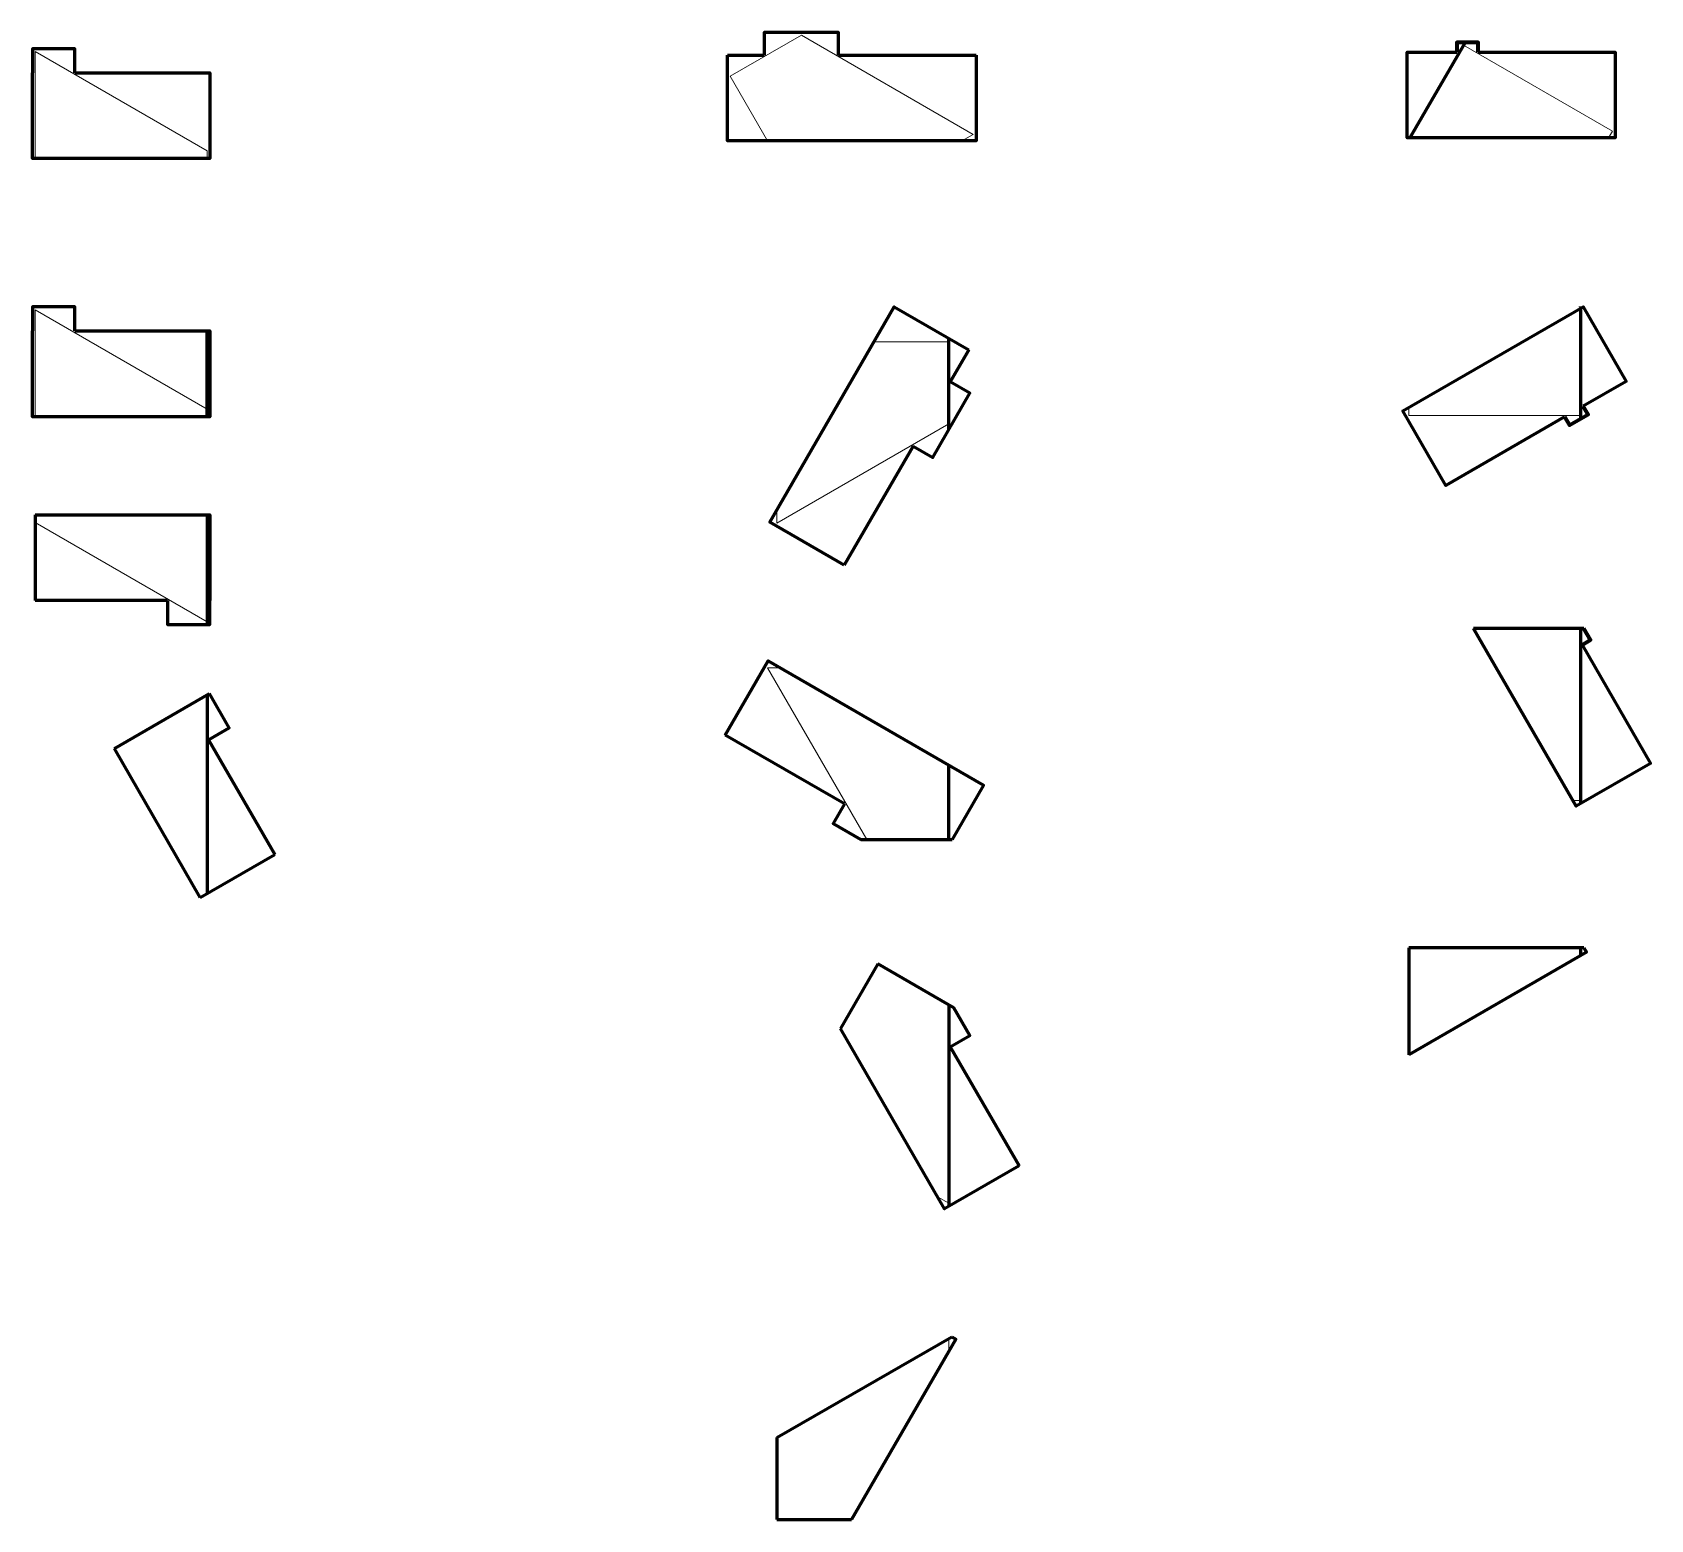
# Model space of a CAD drawing. Header units: millimetres. Extents: x -36580 to -3714, y -20132 to -9743.
# Drawn here: x -15014 to -3714, y -20132 to -9743 of the extents above.
import ezdxf

# ---------------------------------------------------------------- set-up
doc = ezdxf.new("R2010")
doc.units = ezdxf.units.MM
for name, color, linetype, lineweight in [('2d толстые', 7, 'Continuous', 60), ('2d тонкие', 7, 'Continuous', 20), ('Щиты', 7, 'Continuous', 80)]:
    doc.layers.add(name, color=color, linetype=linetype, lineweight=lineweight)

msp = doc.modelspace()

# ---------------------------------------------------------------- linework, layer by layer
at = {"layer": '2d толстые'}
for p, q in [((-5008.8, -9812.6), (-5394.3, -10480.2)), ((-10160.8, -9900.9), (-9903.6, -9900.9)), ((-9384.9, -9900.9), (-8424.2, -9900.9)), ((-4202.3, -12441.8), (-4202.3, -11670.9)), ((-13793.9, -12428.7), (-13793.9, -11828.7)), ((-8614.5, -12517.4), (-8614.5, -11880.9)), ((-8475.9, -11960.9), (-8604.5, -12183.6)), ((-8863.8, -12632.9), (-9344.2, -13464.8)), ((-14993.9, -13112), (-14993.9, -13712)), ((-13793.9, -13112), (-13793.9, -13879.8)), ((-4179.2, -13907.6), (-4950.1, -13907.6)), ((-4202.3, -15130.7), (-4202.3, -13907.6)), ((-14441.5, -14745.9), (-13776.5, -14362)), ((-13793.9, -14372), (-13793.9, -15757.6)), ((-9343.4, -15132.1), (-10175.3, -14651.8)), ((-8614.5, -15381.5), (-8614.5, -14860.1)), ((-9227.8, -15381.5), (-8591.4, -15381.5)), ((-13841.5, -15785.1), (-13321.9, -15485.1)), ((-4179.2, -16137.5), (-5402.3, -16137.5)), ((-5402.3, -16137.5), (-5402.3, -16885.4)), ((-4202.3, -16192.5), (-4202.3, -16137.5)), ((-9111, -16248.9), (-9371.7, -16700.4)), ((-8579.8, -16555.6), (-9111, -16248.9)), ((-8614.5, -16535.6), (-8614.5, -17944.3)), ((-8604.5, -16829.3), (-8124.2, -17661.2)), ((-9814.5, -19558.2), (-8594.5, -18853.8)), ((-9814.5, -19558.2), (-9814.5, -20131.6)), ((-9814.5, -20131.6), (-9293.1, -20131.6))]:
    msp.add_line(p, q, dxfattribs=at)
for points in [[(-9384.9, -9900.9), (-9384.9, -9742.7), (-9903.6, -9742.7), (-9903.6, -9900.9)], [(-14717.8, -10024.6), (-14717.8, -9856.8), (-15013.9, -9856.8), (-15013.9, -10024.6)], [(-8424.2, -9900.9), (-8424.2, -10500.9), (-10160.8, -10500.9), (-10160.8, -9900.9)], [(-4917.9, -9880.2), (-3961.1, -9880.2), (-3961.1, -10480.2), (-5414.3, -10480.2), (-5414.3, -9880.2), (-5067.9, -9880.2)], [(-14717.8, -10024.6), (-13773.9, -10024.6), (-13773.9, -10624.6), (-15013.9, -10624.6), (-15013.9, -10024.6)], [(-14717.8, -11828.7), (-14717.8, -11660.9), (-15013.9, -11660.9), (-15013.9, -11828.7)], [(-9344.2, -13464.8), (-9863.8, -13164.8), (-8995.5, -11660.9), (-8475.9, -11960.9)], [(-4314.8, -12428.7), (-5143.4, -12907.1), (-5443.4, -12387.5), (-4184.9, -11660.9), (-3884.9, -12180.5), (-4184.9, -12353.7)], [(-14717.8, -11828.7), (-13773.9, -11828.7), (-13773.9, -12428.7), (-15013.9, -12428.7), (-15013.9, -11828.7)], [(-8863.8, -12632.9), (-8726.8, -12712), (-8467.5, -12262.7), (-8604.5, -12183.6)], [(-14993.9, -13112), (-13773.9, -13112), (-13773.9, -13712)], [(-14069.9, -13712), (-14993.9, -13712)], [(-14069.9, -13712), (-14069.9, -13879.8), (-13773.9, -13879.8), (-13773.9, -13712)], [(-4192.3, -14020.2), (-3713.9, -14848.8), (-4233.5, -15148.8), (-4950.1, -13907.6)], [(-10175.3, -14651.8), (-9875.3, -14132.2), (-8371.4, -15000.5), (-8591.4, -15381.5)], [(-13783.9, -14684.9), (-13638.5, -14601), (-13776.5, -14362)], [(-13783.9, -14684.9), (-13321.9, -15485.1)], [(-13841.5, -15785.1), (-14441.5, -14745.9)], [(-9343.4, -15132.1), (-9422.5, -15269.1), (-9227.8, -15381.5)], [(-4179.2, -16137.5), (-4161.1, -16168.8), (-5402.3, -16885.4)], [(-8604.5, -16829.3), (-8467.5, -16750.2), (-8579.8, -16555.6)], [(-8124.2, -17661.2), (-8643.8, -17961.2), (-9371.7, -16700.4)], [(-8594.5, -18853.8), (-8565.2, -18870.7), (-9293.1, -20131.6)]]:
    msp.add_lwpolyline(points, dxfattribs=at)
at = {"layer": '2d тонкие'}
for p, q in [((-9644.2, -9762.7), (-10140.8, -10049.4)), ((-9644.2, -9762.7), (-8444.2, -10455.5)), ((-14993.9, -9876.8), (-14993.9, -10624.6)), ((-14993.9, -9876.8), (-13793.9, -10569.6)), ((-3981.1, -10432.6), (-5020.4, -9832.6)), ((-10140.8, -10049.4), (-9880.1, -10500.9)), ((-8522.8, -10500.9), (-9880.1, -10500.9)), ((-8444.2, -10455.5), (-8522.8, -10500.9)), ((-5394.3, -10480.2), (-4008.6, -10480.2)), ((-4008.6, -10480.2), (-3981.1, -10432.6)), ((-13793.9, -10569.6), (-13793.9, -10624.6)), ((-13793.9, -10624.6), (-14993.9, -10624.6)), ((-14993.9, -11680.9), (-14993.9, -12428.7)), ((-14993.9, -11680.9), (-13793.9, -12373.7)), ((-4202.3, -11670.9), (-5402.3, -12363.7)), ((-4184.9, -11660.9), (-4215.1, -11660.9)), ((-9814.5, -13079.4), (-9135.8, -11904)), ((-8614.5, -11904), (-9135.8, -11904)), ((-13793.9, -12428.7), (-14993.9, -12428.7)), ((-13793.9, -12373.7), (-13793.9, -12428.7)), ((-5402.3, -12363.7), (-5402.3, -12418.7)), ((-5402.3, -12418.7), (-4202.3, -12418.7)), ((-8614.5, -12477.4), (-9814.5, -13170.2)), ((-9814.5, -13170.2), (-9814.5, -13079.4)), ((-14993.9, -13167), (-14993.9, -13112)), ((-14993.9, -13112), (-13793.9, -13112)), ((-13793.9, -13859.8), (-14993.9, -13167)), ((-13793.9, -13859.8), (-13793.9, -13112)), ((-4950.1, -13907.6), (-4257.3, -15107.6)), ((-9880.7, -14181.5), (-9789.9, -14181.5)), ((-9187.8, -15381.5), (-9880.7, -14181.5)), ((-9789.9, -14181.5), (-8614.5, -14860.1)), ((-13793.9, -14372), (-14441.5, -14745.9)), ((-13793.9, -14372), (-13793.9, -15757.6)), ((-13841.5, -15785.1), (-14441.5, -14745.9)), ((-4257.3, -15107.6), (-4202.3, -15107.6)), ((-13793.9, -15757.6), (-13841.5, -15785.1)), ((-5402.3, -16885.4), (-4202.3, -16192.5)), ((-8693.1, -17875.8), (-9371.7, -16700.4)), ((-8614.5, -17921.2), (-8693.1, -17875.8)), ((-8614.5, -18865.4), (-8614.5, -18956.1)), ((-8614.5, -18956.1), (-9293.1, -20131.6))]:
    msp.add_line(p, q, dxfattribs=at)
at = {"layer": 'Щиты'}
for points in [[(-4917.9, -9880.2), (-4917.9, -9812.6), (-5067.9, -9812.6), (-5067.9, -9880.2)], [(-4314.8, -12428.7), (-4281, -12487.3), (-4151.1, -12412.3), (-4184.9, -12353.7)], [(-4192.3, -14020.2), (-4192.3, -14020.2), (-4133.7, -13986.4), (-4179.2, -13907.6)]]:
    msp.add_lwpolyline(points, dxfattribs=at)

doc.saveas('drawing.dxf')
